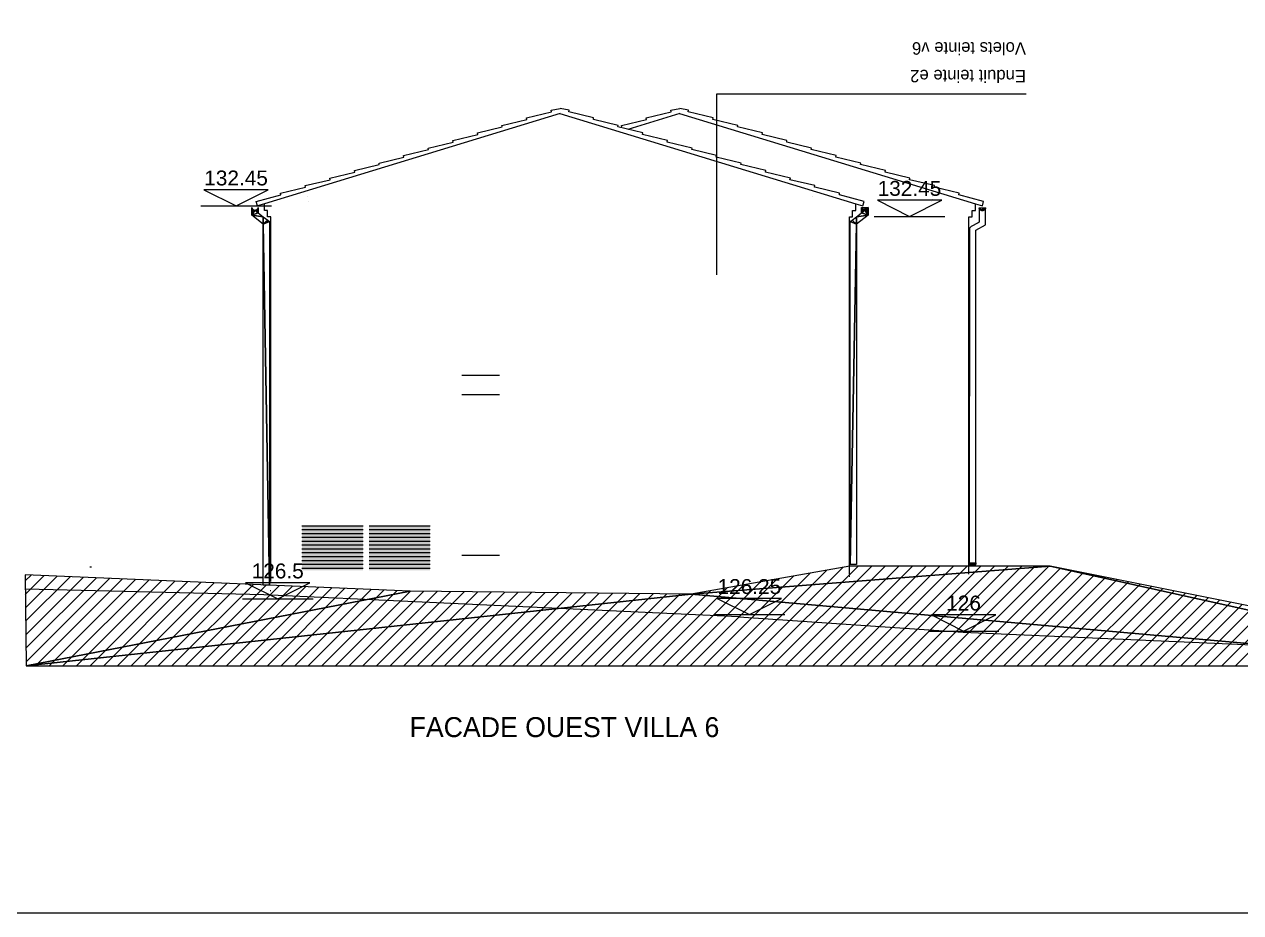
# Model space of a CAD drawing. Header units: metres. Extents: x 1.8 to 61.8, y -53.3 to -11.3.
# Drawn here: x 27.36 to 36.82, y -53.31 to -46.4 of the extents above; entities that cross this region are included whole.
import ezdxf
from ezdxf.enums import TextEntityAlignment as Align
from ezdxf.lldxf.tags import DXFTag

# ---------------------------------------------------------------- set-up
doc = ezdxf.new("R2010")
doc.units = ezdxf.units.M
doc.header["$MEASUREMENT"] = 0
for name, color, linetype in [('Calque commun', 7, 'Continuous'), ('Cotations', 7, 'Continuous'), ('Textes', 7, 'Continuous')]:
    doc.layers.add(name, color=color, linetype=linetype)
doc.styles.add('Arial', font='arial.ttf', dxfattribs={"height": 0.231939})
doc.styles.add('Century Gothic', font='GOTHIC.TTF', dxfattribs={"height": 0.310302})
doc.styles.add('Century Gothic3', font='GOTHIC.TTF', dxfattribs={"height": 0.193938})
tags = doc.linetypes.add('HIDDEN', pattern=[0.375, 0.25, -0.125]).pattern_tags.tags
tags[6:7] = [DXFTag(74, 4), DXFTag(75, 0), DXFTag(340, '0'), DXFTag(46, 1.0), DXFTag(50, 0.0), DXFTag(44, 0.0), DXFTag(45, 0.0)]
tags[4:5] = [DXFTag(74, 4), DXFTag(75, 0), DXFTag(340, '0'), DXFTag(46, 1.0), DXFTag(50, 0.0), DXFTag(44, 0.0), DXFTag(45, 0.0)]

# ---------------------------------------------------------------- blocks, each defined once
blk = doc.blocks.new('hatch21')
at = {"layer": 'Calque commun', "color": 11, "linetype": 'Continuous', "lineweight": 9}
for p, q in [((-34.471, 9.516), (-33.521, 9.516)), ((-34.471, 9.456), (-33.521, 9.456)), ((-34.471, 9.396), (-33.521, 9.396)), ((-34.471, 9.336), (-33.521, 9.336)), ((-34.471, 9.276), (-33.521, 9.276)), ((-34.471, 9.216), (-33.521, 9.216)), ((-34.471, 9.156), (-33.521, 9.156)), ((-34.471, 9.096), (-33.521, 9.096)), ((-34.471, 9.036), (-33.521, 9.036)), ((-34.471, 8.976), (-33.521, 8.976)), ((-34.471, 8.916), (-33.521, 8.916)), ((-34.471, 8.856), (-33.521, 8.856))]:
    blk.add_line(p, q, dxfattribs=at)
at = {"layer": 'Calque commun', "color": 9, "linetype": 'Continuous', "lineweight": 9}
blk.add_trace([(-34.471, 9.523), (-33.521, 9.523), (-34.471, 8.823), (-33.521, 8.823)], dxfattribs=at)
blk = doc.blocks.new('hatch22')
at = {"layer": 'Calque commun', "color": 11, "linetype": 'Continuous', "lineweight": 9}
for p, q in [((-33.427, 9.516), (-32.477, 9.516)), ((-33.427, 9.456), (-32.477, 9.456)), ((-33.427, 9.396), (-32.477, 9.396)), ((-33.427, 9.336), (-32.477, 9.336)), ((-33.427, 9.276), (-32.477, 9.276)), ((-33.427, 9.216), (-32.477, 9.216)), ((-33.427, 9.156), (-32.477, 9.156)), ((-33.427, 9.096), (-32.477, 9.096)), ((-33.427, 9.036), (-32.477, 9.036)), ((-33.427, 8.976), (-32.477, 8.976)), ((-33.427, 8.916), (-32.477, 8.916)), ((-33.427, 8.856), (-32.477, 8.856))]:
    blk.add_line(p, q, dxfattribs=at)
at = {"layer": 'Calque commun', "color": 9, "linetype": 'Continuous', "lineweight": 9}
blk.add_trace([(-33.427, 9.523), (-32.477, 9.523), (-33.427, 8.823), (-32.477, 8.823)], dxfattribs=at)
blk = doc.blocks.new('Block4')
at = {"layer": 'Calque commun', "color": 0, "linetype": 'Continuous', "lineweight": 9}
blk.add_line((-0.55, 0), (0.55, 0), dxfattribs=at)
blk.add_polyline3d([(-0.5, 0.25, 0), (0, 0, 0), (0.5, 0.25, 0), (-0.5, 0.25, 0)], dxfattribs=at)
blk = doc.blocks.new('Lvl1')
at = {"layer": 'Calque commun', "color": 0, "linetype": 'ByBlock', "lineweight": -2}
blk.add_blockref('Block4', (0, 0), dxfattribs=at)
blk = doc.blocks.new('facade villa 678-22')
at = {"layer": 'Cotations', "color": 250, "linetype": 'ByBlock', "lineweight": -2}
blk.add_blockref('Lvl1', (-27.509, 8.133), dxfattribs=at)
at = {"layer": 'Cotations', "color": 212, "linetype": 'ByBlock', "lineweight": -2, "style": 'Arial'}
blk.add_text('126.25', height=0.2319, dxfattribs=at).set_placement((-27.51, 8.383), align=Align.BOTTOM_CENTER)
blk = doc.blocks.new('facade villa 678-23')
at = {"layer": 'Cotations', "color": 250, "linetype": 'ByBlock', "lineweight": -2}
blk.add_blockref('Lvl1', (-25.018, 14.329), dxfattribs=at)
at = {"layer": 'Cotations', "color": 212, "linetype": 'ByBlock', "lineweight": -2, "style": 'Arial'}
blk.add_text('132.45', height=0.2319, dxfattribs=at).set_placement((-25.019, 14.579), align=Align.BOTTOM_CENTER)
blk = doc.blocks.new('facade villa 678-25')
at = {"layer": 'Cotations', "color": 250, "linetype": 'ByBlock', "lineweight": -2}
blk.add_blockref('Lvl1', (-34.847, 8.376), dxfattribs=at)
at = {"layer": 'Cotations', "color": 212, "linetype": 'ByBlock', "lineweight": -2, "style": 'Arial'}
blk.add_text('126.5', height=0.2319, dxfattribs=at).set_placement((-34.848, 8.626), align=Align.BOTTOM_CENTER)
blk = doc.blocks.new('facade villa 678-26')
at = {"layer": 'Cotations', "color": 250, "linetype": 'ByBlock', "lineweight": -2}
blk.add_blockref('Lvl1', (-24.177, 7.876), dxfattribs=at)
at = {"layer": 'Cotations', "color": 212, "linetype": 'ByBlock', "lineweight": -2, "style": 'Arial'}
blk.add_text('126', height=0.2319, dxfattribs=at).set_placement((-24.178, 8.126), align=Align.BOTTOM_CENTER)
blk = doc.blocks.new('facade villa 678-30')
at = {"layer": 'Cotations', "color": 250, "linetype": 'ByBlock', "lineweight": -2}
blk.add_blockref('Lvl1', (-35.495, 14.491), dxfattribs=at)
at = {"layer": 'Cotations', "color": 212, "linetype": 'ByBlock', "lineweight": -2, "style": 'Arial'}
blk.add_text('132.45', height=0.2319, dxfattribs=at).set_placement((-35.496, 14.741), align=Align.BOTTOM_CENTER)
blk = doc.blocks.new('hatch24')
at = {"layer": 'Calque commun', "color": 7, "linetype": 'Continuous', "lineweight": 9}
for p, q in [((-38.686, 8.748), (-38.777, 8.656)), ((-38.482, 8.74), (-38.775, 8.447)), ((-38.279, 8.731), (-38.772, 8.237)), ((-38.075, 8.722), (-38.77, 8.028)), ((-37.872, 8.714), (-38.767, 7.818)), ((-26.824, 8.731), (-28.22, 7.334)), ((-26.566, 8.777), (-28.008, 7.334)), ((-26.307, 8.823), (-27.796, 7.334)), ((-26.049, 8.869), (-27.584, 7.334)), ((-25.819, 8.887), (-27.372, 7.334)), ((-25.607, 8.887), (-27.16, 7.334)), ((-25.395, 8.887), (-26.947, 7.334)), ((-25.183, 8.887), (-26.735, 7.334)), ((-24.97, 8.887), (-26.523, 7.334)), ((-24.758, 8.887), (-26.311, 7.334)), ((-24.546, 8.887), (-26.099, 7.334)), ((-24.334, 8.887), (-25.887, 7.334)), ((-24.122, 8.887), (-25.675, 7.334)), ((-23.91, 8.887), (-25.462, 7.334)), ((-23.698, 8.887), (-25.25, 7.334)), ((-23.485, 8.887), (-25.038, 7.334)), ((-23.273, 8.887), (-24.826, 7.334)), ((-23.061, 8.887), (-24.614, 7.334)), ((-22.849, 8.887), (-24.402, 7.334)), ((-22.669, 8.855), (-24.19, 7.334)), ((-22.492, 8.819), (-23.977, 7.334)), ((-22.316, 8.784), (-23.765, 7.334)), ((-22.139, 8.749), (-23.553, 7.334)), ((-21.962, 8.713), (-23.341, 7.334)), ((-37.668, 8.705), (-38.765, 7.608)), ((-37.465, 8.696), (-38.762, 7.399)), ((-37.261, 8.688), (-38.615, 7.334)), ((-37.058, 8.679), (-38.403, 7.334)), ((-36.854, 8.67), (-38.191, 7.334)), ((-36.651, 8.662), (-37.978, 7.334)), ((-36.447, 8.653), (-37.766, 7.334)), ((-36.244, 8.645), (-37.554, 7.334)), ((-36.04, 8.636), (-37.342, 7.334)), ((-35.837, 8.627), (-37.13, 7.334)), ((-35.633, 8.619), (-36.918, 7.334)), ((-35.43, 8.61), (-36.706, 7.334)), ((-35.226, 8.601), (-36.493, 7.334)), ((-35.023, 8.593), (-36.281, 7.334)), ((-34.819, 8.584), (-36.069, 7.334)), ((-34.616, 8.575), (-35.857, 7.334)), ((-34.412, 8.567), (-35.645, 7.334)), ((-34.209, 8.558), (-35.433, 7.334)), ((-34.005, 8.55), (-35.221, 7.334)), ((-33.802, 8.541), (-35.009, 7.334)), ((-33.598, 8.532), (-34.796, 7.334)), ((-33.395, 8.524), (-34.584, 7.334)), ((-27.856, 8.547), (-29.069, 7.334)), ((-27.598, 8.593), (-28.857, 7.334)), ((-27.34, 8.639), (-28.644, 7.334)), ((-27.082, 8.685), (-28.432, 7.334)), ((-21.785, 8.678), (-23.129, 7.334)), ((-21.609, 8.642), (-22.917, 7.334)), ((-21.432, 8.607), (-22.705, 7.334)), ((-21.255, 8.572), (-22.493, 7.334)), ((-21.079, 8.536), (-22.28, 7.334)), ((-33.191, 8.515), (-34.372, 7.334)), ((-32.988, 8.506), (-34.16, 7.334)), ((-32.784, 8.498), (-33.948, 7.334)), ((-32.574, 8.496), (-33.736, 7.334)), ((-32.365, 8.493), (-33.524, 7.334)), ((-32.155, 8.491), (-33.311, 7.334)), ((-31.945, 8.488), (-33.099, 7.334)), ((-31.735, 8.486), (-32.887, 7.334)), ((-31.526, 8.483), (-32.675, 7.334)), ((-31.316, 8.481), (-32.463, 7.334)), ((-31.106, 8.479), (-32.251, 7.334)), ((-30.897, 8.476), (-32.039, 7.334)), ((-30.687, 8.474), (-31.826, 7.334)), ((-30.477, 8.471), (-31.614, 7.334)), ((-30.267, 8.469), (-31.402, 7.334)), ((-30.058, 8.467), (-31.19, 7.334)), ((-29.848, 8.464), (-30.978, 7.334)), ((-29.638, 8.462), (-30.766, 7.334)), ((-29.428, 8.459), (-30.554, 7.334)), ((-29.219, 8.457), (-30.342, 7.334)), ((-29.009, 8.455), (-30.129, 7.334)), ((-28.799, 8.452), (-29.917, 7.334)), ((-28.59, 8.45), (-29.705, 7.334)), ((-28.372, 8.455), (-29.493, 7.334)), ((-28.114, 8.501), (-29.281, 7.334)), ((-20.902, 8.501), (-22.068, 7.334)), ((-20.725, 8.465), (-21.856, 7.334)), ((-20.549, 8.43), (-21.644, 7.334)), ((-20.372, 8.394), (-21.432, 7.334)), ((-20.195, 8.359), (-21.22, 7.334)), ((-20.018, 8.324), (-21.008, 7.334)), ((-19.842, 8.288), (-20.795, 7.334)), ((-19.665, 8.253), (-20.583, 7.334)), ((-19.488, 8.217), (-20.371, 7.334)), ((-19.312, 8.182), (-20.159, 7.334)), ((-19.135, 8.146), (-19.947, 7.334))]:
    blk.add_line(p, q, dxfattribs=at)
at = {"layer": 'Calque commun', "color": 7, "linetype": 'Continuous', "lineweight": 18}
mesh = blk.add_polyface(dxfattribs=at)
corners = [(-28.413, 8.448), (-32.789, 8.498), (-38.761, 7.334), (-15.824, 7.483), (-22.829, 8.887), (-15.831, 7.334), (-25.947, 8.887), (-38.779, 8.752)]
mesh.append_faces([[corners[k] for k in face] for face in [(4, 0, 5)]], dxfattribs={"vtx0": -1, "vtx1": -1, "vtx2": -1, "color": 7})
mesh.append_faces([[corners[k] for k in face] for face in [(3, 4, 5)]], dxfattribs={"vtx1": -1, "color": 7})
mesh.append_faces([[corners[k] for k in face] for face in [(0, 1, 2), (2, 5, 0)]], dxfattribs={"vtx1": -1, "vtx2": -1, "color": 7})
mesh.append_faces([[corners[k] for k in face] for face in [(4, 6, 0), (1, 7, 2)]], dxfattribs={"vtx2": -1, "color": 7})
blk = doc.blocks.new('facade villa 678-31')
at = {"layer": 'Calque commun', "color": 7, "linetype": 'Continuous', "lineweight": 9}
for p, q in [((-30.452, 15.93), (-35.055, 14.526)), ((-30.457, 15.93), (-25.854, 14.526)), ((-28.592, 15.93), (-29.401, 15.683)), ((-28.597, 15.93), (-23.994, 14.526)), ((-34.912, 14.635), (-34.912, 14.635)), ((-34.384, 14.635), (-34.384, 14.635)), ((-26.527, 14.635), (-26.527, 14.635)), ((-24.666, 14.596), (-24.666, 14.596)), ((-24.663, 14.635), (-24.663, 14.635)), ((-34.373, 14.565), (-34.373, 14.565)), ((-24.677, 14.564), (-24.677, 14.564)), ((-37.746, 8.869), (-37.772, 8.869)), ((-37.756, 8.869), (-37.756, 8.869)), ((-25.945, 8.727), (-25.955, 8.727)), ((-38.707, 8.364), (-38.707, 8.364)), ((-38.706, 8.364), (-38.706, 8.364)), ((-38.706, 8.364), (-38.706, 8.364)), ((-34.955, 8.501), (-34.965, 8.501))]:
    blk.add_line(p, q, dxfattribs=at)
at = {"layer": 'Calque commun', "color": 7, "linetype": 'Continuous', "lineweight": 18}
blk.add_line((-32.789, 8.498), (-38.779, 8.752), dxfattribs=at)
at = {"layer": 'Calque commun', "color": 26, "linetype": 'HIDDEN', "lineweight": 18}
for p, q in [((-35.065, 8.442), (-38.776, 8.527)), ((-27.675, 8.1), (-35.065, 8.442)), ((-27.675, 8.1), (-24.182, 7.857)), ((-24.182, 7.857), (-15.929, 7.498))]:
    blk.add_line(p, q, dxfattribs=at)
at = {"layer": 'Calque commun', "color": 5, "linetype": 'Continuous', "lineweight": 18}
blk.add_polyline3d([(-23.201, 16.232, 0), (-28.022, 16.232, 0), (-28.022, 13.42, 0)], dxfattribs=at)
at = {"layer": 'Calque commun', "color": 8, "linetype": 'Continuous', "lineweight": 9}
blk.add_polyline3d([(-23.986, 14.114, 0), (-23.835, 14.2, 0), (-23.835, 14.463, 0), (-23.836, 14.458, 0), (-23.838, 14.452, 0), (-23.84, 14.447, 0), (-23.843, 14.442, 0), (-23.847, 14.438, 0), (-23.851, 14.434, 0), (-23.855, 14.43, 0), (-23.86, 14.427, 0), (-23.865, 14.425, 0), (-23.871, 14.423, 0), (-23.876, 14.422, 0), (-23.882, 14.421, 0), (-23.888, 14.421, 0), (-23.893, 14.422, 0), (-23.899, 14.423, 0), (-23.904, 14.425, 0), (-23.909, 14.427, 0), (-23.914, 14.43, 0), (-23.918, 14.434, 0), (-23.922, 14.438, 0), (-23.926, 14.442, 0), (-23.929, 14.447, 0), (-23.932, 14.452, 0), (-23.933, 14.458, 0), (-23.935, 14.463, 0), (-23.935, 14.239, 0), (-23.95, 14.226, 0), (-24.057, 14.169, 0), (-24.086, 14.145, 0), (-24.088, 8.914, 0), (-24.088, 8.914, 0), (-24.088, 8.936, 0), (-23.988, 8.936, 0), (-23.988, 8.914, 0), (-24.088, 8.914, 0), (-24.088, 8.914, 0), (-23.988, 8.914, 0)], close=True, dxfattribs=at)
at = {"layer": 'Cotations', "color": 7, "linetype": 'Continuous', "lineweight": 9}
for p, q in [((-29.116, 15.862), (-28.729, 15.954)), ((-28.734, 15.981), (-28.594, 16.008)), ((-28.729, 15.954), (-28.734, 15.981)), ((-29.499, 15.745), (-29.112, 15.837)), ((-29.494, 15.72), (-29.499, 15.745)), ((-29.112, 15.837), (-29.116, 15.862))]:
    blk.add_line(p, q, dxfattribs=at)
at = {"layer": 'Cotations', "color": 11, "linetype": 'HIDDEN', "lineweight": 18}
for p, q in [((-31.983, 11.858), (-31.398, 11.858)), ((-31.983, 11.558), (-31.398, 11.558)), ((-31.983, 9.058), (-31.398, 9.058))]:
    blk.add_line(p, q, dxfattribs=at)
at = {"layer": 'Cotations', "color": 7, "linetype": 'Continuous', "lineweight": 9}
for points in [[(-34.955, 8.646, 0), (-34.955, 14.323, 0), (-35.005, 14.323, 0), (-35.005, 14.418, 0), (-35.055, 14.418, 0), (-35.055, 14.526, 0), (-35.165, 14.491, 0), (-35.183, 14.559, 0), (-34.799, 14.665, 0), (-34.803, 14.69, 0), (-34.416, 14.782, 0), (-34.414, 14.783, 0), (-34.42, 14.807, 0), (-34.031, 14.9, 0), (-34.037, 14.925, 0), (-33.65, 15.017, 0), (-33.655, 15.042, 0), (-33.268, 15.134, 0), (-33.272, 15.159, 0), (-32.885, 15.251, 0), (-32.89, 15.276, 0), (-32.502, 15.368, 0), (-32.507, 15.393, 0), (-32.12, 15.485, 0), (-32.124, 15.51, 0), (-31.737, 15.602, 0), (-31.742, 15.627, 0), (-31.354, 15.72, 0), (-31.359, 15.745, 0), (-30.972, 15.837, 0), (-30.976, 15.862, 0), (-30.589, 15.954, 0), (-30.594, 15.981, 0), (-30.455, 16.008, 0)], [(-25.954, 8.76, 0), (-25.954, 14.323, 0), (-25.904, 14.323, 0), (-25.904, 14.418, 0), (-25.854, 14.418, 0), (-25.854, 14.526, 0), (-25.744, 14.491, 0), (-25.726, 14.559, 0), (-26.11, 14.665, 0), (-26.106, 14.69, 0), (-26.493, 14.782, 0), (-26.495, 14.783, 0), (-26.489, 14.807, 0), (-26.878, 14.9, 0), (-26.872, 14.925, 0), (-27.259, 15.017, 0), (-27.254, 15.042, 0), (-27.641, 15.134, 0), (-27.637, 15.159, 0), (-28.024, 15.251, 0), (-28.019, 15.276, 0), (-28.407, 15.368, 0), (-28.402, 15.393, 0), (-28.789, 15.485, 0), (-28.785, 15.51, 0), (-29.172, 15.602, 0), (-29.167, 15.627, 0), (-29.555, 15.72, 0), (-29.55, 15.745, 0), (-29.937, 15.837, 0), (-29.933, 15.862, 0), (-30.32, 15.954, 0), (-30.315, 15.981, 0), (-30.455, 16.008, 0)], [(-24.094, 8.76, 0), (-24.094, 14.323, 0), (-24.044, 14.323, 0), (-24.044, 14.418, 0), (-23.994, 14.418, 0), (-23.994, 14.526, 0), (-23.884, 14.491, 0), (-23.866, 14.559, 0), (-24.25, 14.665, 0), (-24.246, 14.69, 0), (-24.633, 14.782, 0), (-24.635, 14.783, 0), (-24.629, 14.807, 0), (-25.018, 14.9, 0), (-25.012, 14.925, 0), (-25.399, 15.017, 0), (-25.394, 15.042, 0), (-25.781, 15.134, 0), (-25.777, 15.159, 0), (-26.164, 15.251, 0), (-26.159, 15.276, 0), (-26.547, 15.368, 0), (-26.542, 15.393, 0), (-26.929, 15.485, 0), (-26.925, 15.51, 0), (-27.312, 15.602, 0), (-27.307, 15.627, 0), (-27.695, 15.72, 0), (-27.69, 15.745, 0), (-28.077, 15.837, 0), (-28.073, 15.862, 0), (-28.46, 15.954, 0), (-28.455, 15.981, 0), (-28.594, 16.008, 0)]]:
    blk.add_polyline3d(points, dxfattribs=at)
at = {"layer": 'Calque commun', "color": 0, "linetype": 'ByBlock', "lineweight": -2}
for name in ['hatch21', 'hatch22', 'hatch24']:
    blk.add_blockref(name, (0, 0), dxfattribs=at)
at = {"layer": 'Cotations', "color": 212, "linetype": 'ByBlock', "lineweight": -2}
for name in ['facade villa 678-30', 'facade villa 678-23', 'facade villa 678-25', 'facade villa 678-22', 'facade villa 678-26']:
    blk.add_blockref(name, (0, 0), dxfattribs=at)
at = {"layer": 'Calque commun', "color": 5, "linetype": 'ByBlock', "lineweight": -2, "style": 'Century Gothic'}
blk.add_text('FACADE OUEST VILLA 6', height=0.3103, dxfattribs=at).set_placement((-32.796, 6.133), align=Align.BOTTOM_LEFT)
at = {"layer": 'Textes', "color": 5, "linetype": 'ByBlock', "lineweight": -2, "insert": (-23.206, 17.042), "char_height": 0.19394, "attachment_point": 7, "rotation": 180, "line_spacing_factor": 1.330319, "style": 'Century Gothic3'}
blk.add_mtext('Enduit teinte e2\\PVolets teinte v6', dxfattribs=at)
at = {"layer": 'Calque commun', "color": 8, "linetype": 'Continuous', "lineweight": 9}
mesh = blk.add_polyface(dxfattribs=at)
corners = [(-35.074, 14.207), (-34.974, 14.247), (-34.974, 8.59), (-35.204, 14.425), (-35.198, 14.425), (-35.151, 14.385), (-35.192, 14.425), (-35.154, 14.456), (-35.152, 14.461), (-35.251, 14.347), (-35.22, 14.429), (-35.215, 14.427), (-35.209, 14.425), (-35.167, 14.438), (-35.163, 14.442), (-35.16, 14.446), (-35.074, 14.322), (-35.182, 14.429), (-35.176, 14.431), (-35.225, 14.431), (-35.172, 14.434), (-35.187, 14.427), (-35.242, 14.446), (-35.239, 14.442), (-35.251, 14.467), (-35.25, 14.461), (-35.235, 14.438), (-35.003, 14.268), (-35.157, 14.451), (-35.23, 14.434), (-35.248, 14.456), (-35.245, 14.451), (-35.074, 8.59), (-35.151, 14.467)]
mesh.append_faces([[corners[k] for k in face] for face in [(9, 16, 0)]], dxfattribs={"vtx0": -1, "vtx1": -1, "color": 8})
mesh.append_faces([[corners[k] for k in face] for face in [(9, 3, 5)]], dxfattribs={"vtx0": -1, "vtx1": -1, "vtx2": -1, "color": 8})
mesh.append_faces([[corners[k] for k in face] for face in [(0, 1, 2), (5, 7, 8), (9, 10, 11), (9, 12, 3), (5, 13, 14), (5, 14, 15), (9, 5, 16), (5, 17, 18), (9, 19, 10), (9, 22, 23), (9, 23, 26), (0, 16, 27), (5, 28, 7), (9, 11, 12), (9, 29, 19), (9, 30, 31), (0, 27, 1), (9, 31, 22), (9, 26, 29), (5, 15, 28), (5, 21, 17), (9, 25, 30)]], dxfattribs={"vtx0": -1, "vtx2": -1, "color": 8})
mesh.append_faces([[corners[k] for k in face] for face in [(32, 0, 2), (33, 5, 8)]], dxfattribs={"vtx1": -1, "color": 8})
mesh.append_faces([[corners[k] for k in face] for face in [(3, 4, 5), (4, 6, 5), (20, 13, 5), (6, 21, 5), (18, 20, 5)]], dxfattribs={"vtx1": -1, "vtx2": -1, "color": 8})
mesh.append_faces([[corners[k] for k in face] for face in [(9, 24, 25)]], dxfattribs={"vtx2": -1, "color": 8})
mesh = blk.add_polyface(dxfattribs=at)
corners = [(-25.747, 14.438), (-25.764, 14.385), (-25.751, 14.442), (-25.7, 14.427), (-25.694, 14.429), (-25.664, 14.347), (-25.716, 14.425), (-25.711, 14.425), (-25.738, 14.431), (-25.743, 14.434), (-25.667, 14.456), (-25.669, 14.451), (-25.68, 14.438), (-25.684, 14.434), (-25.722, 14.425), (-25.689, 14.431), (-25.705, 14.425), (-25.676, 14.442), (-25.758, 14.451), (-25.755, 14.446), (-25.841, 14.207), (-25.841, 14.322), (-25.733, 14.429), (-25.728, 14.427), (-25.941, 14.247), (-25.912, 14.268), (-25.841, 8.914), (-25.941, 8.914), (-25.76, 14.456), (-25.762, 14.461), (-25.672, 14.446), (-25.665, 14.461), (-25.664, 14.467), (-25.764, 14.467)]
mesh.append_faces([[corners[k] for k in face] for face in [(0, 1, 2), (8, 1, 9), (10, 5, 11), (12, 5, 13), (6, 1, 14), (20, 21, 5), (28, 1, 29), (2, 1, 19), (22, 1, 8), (18, 1, 28), (31, 5, 10), (11, 5, 30), (3, 5, 16), (14, 1, 23)]], dxfattribs={"vtx0": -1, "vtx1": -1, "color": 8})
mesh.append_faces([[corners[k] for k in face] for face in [(5, 1, 7)]], dxfattribs={"vtx0": -1, "vtx1": -1, "vtx2": -1, "color": 8})
mesh.append_faces([[corners[k] for k in face] for face in [(5, 15, 13), (5, 7, 16), (20, 24, 25), (5, 21, 1), (5, 17, 30), (20, 27, 24), (20, 25, 21)]], dxfattribs={"vtx0": -1, "vtx2": -1, "color": 8})
mesh.append_faces([[corners[k] for k in face] for face in [(3, 4, 5), (6, 7, 1), (12, 17, 5), (18, 19, 1), (22, 23, 1), (0, 9, 1), (4, 15, 5)]], dxfattribs={"vtx1": -1, "vtx2": -1, "color": 8})
mesh.append_faces([[corners[k] for k in face] for face in [(20, 26, 27), (31, 32, 5), (1, 33, 29)]], dxfattribs={"vtx2": -1, "color": 8})
mesh = blk.add_polyface(dxfattribs=at)
corners = [(-25.76, 14.455), (-25.762, 14.459), (-25.764, 14.467), (-25.688, 14.432), (-25.72, 14.425), (-25.739, 14.432), (-25.676, 14.442), (-25.685, 14.434), (-25.664, 14.467), (-25.758, 14.452), (-25.751, 14.442), (-25.754, 14.445), (-25.667, 14.455), (-25.669, 14.452), (-25.728, 14.427), (-25.731, 14.428), (-25.735, 14.43), (-25.742, 14.434), (-25.749, 14.439), (-25.708, 14.425), (-25.673, 14.445), (-25.671, 14.448), (-25.756, 14.448), (-25.724, 14.426), (-25.679, 14.439), (-25.763, 14.463), (-25.7, 14.427), (-25.704, 14.426), (-25.745, 14.436), (-25.712, 14.425), (-25.666, 14.459), (-25.664, 14.463), (-25.682, 14.436), (-25.716, 14.425), (-25.692, 14.43), (-25.696, 14.428)]
mesh.append_faces([[corners[k] for k in face] for face in [(20, 13, 21), (9, 11, 22), (14, 4, 23), (19, 26, 27), (30, 8, 31), (7, 24, 32), (26, 34, 35)]], dxfattribs={"vtx0": -1, "color": 8})
mesh.append_faces([[corners[k] for k in face] for face in [(0, 10, 9), (6, 13, 20), (5, 14, 16), (3, 8, 7), (12, 8, 30)]], dxfattribs={"vtx0": -1, "vtx1": -1, "color": 8})
mesh.append_faces([[corners[k] for k in face] for face in [(3, 4, 5), (6, 7, 8), (3, 5, 8), (3, 19, 4), (5, 4, 14), (0, 2, 10), (17, 10, 2), (6, 8, 12), (3, 26, 19)]], dxfattribs={"vtx0": -1, "vtx1": -1, "vtx2": -1, "color": 8})
mesh.append_faces([[corners[k] for k in face] for face in [(9, 10, 11), (6, 12, 13), (17, 18, 10), (5, 2, 8)]], dxfattribs={"vtx0": -1, "vtx2": -1, "color": 8})
mesh.append_faces([[corners[k] for k in face] for face in [(0, 1, 2), (6, 24, 7), (19, 29, 4), (5, 17, 2), (3, 34, 26)]], dxfattribs={"vtx1": -1, "vtx2": -1, "color": 8})
mesh.append_faces([[corners[k] for k in face] for face in [(14, 15, 16), (1, 25, 2), (17, 28, 18), (29, 33, 4)]], dxfattribs={"vtx2": -1, "color": 8})
mesh = blk.add_polyface(dxfattribs=at)
corners = [(-23.856, 14.43), (-23.85, 14.435), (-23.853, 14.432), (-23.891, 14.421), (-23.895, 14.422), (-23.899, 14.423), (-23.929, 14.448), (-23.931, 14.451), (-23.922, 14.438), (-23.933, 14.455), (-23.934, 14.459), (-23.935, 14.463), (-23.847, 14.438), (-23.84, 14.448), (-23.844, 14.441), (-23.879, 14.421), (-23.871, 14.423), (-23.875, 14.422), (-23.913, 14.43), (-23.917, 14.432), (-23.92, 14.435), (-23.903, 14.424), (-23.906, 14.426), (-23.835, 14.463), (-23.836, 14.459), (-23.837, 14.455), (-23.883, 14.421), (-23.86, 14.428), (-23.863, 14.426), (-23.887, 14.421), (-23.91, 14.428), (-23.842, 14.444), (-23.925, 14.441), (-23.838, 14.451), (-23.867, 14.424), (-23.927, 14.444)]
mesh.append_faces([[corners[k] for k in face] for face in [(0, 1, 2), (15, 16, 17)]], dxfattribs={"vtx0": -1, "color": 8})
mesh.append_faces([[corners[k] for k in face] for face in [(12, 13, 14), (23, 30, 11), (30, 5, 22)]], dxfattribs={"vtx0": -1, "vtx1": -1, "color": 8})
mesh.append_faces([[corners[k] for k in face] for face in [(8, 7, 11), (0, 23, 12), (23, 27, 30), (18, 8, 11), (30, 27, 3), (30, 3, 5), (15, 3, 27), (23, 33, 12), (15, 27, 16)]], dxfattribs={"vtx0": -1, "vtx1": -1, "vtx2": -1, "color": 8})
mesh.append_faces([[corners[k] for k in face] for face in [(0, 12, 1), (6, 8, 32), (23, 25, 33), (18, 20, 8), (12, 33, 13)]], dxfattribs={"vtx0": -1, "vtx2": -1, "color": 8})
mesh.append_faces([[corners[k] for k in face] for face in [(6, 7, 8), (15, 26, 3), (27, 28, 16), (30, 18, 11), (7, 9, 11), (0, 27, 23)]], dxfattribs={"vtx1": -1, "vtx2": -1, "color": 8})
mesh.append_faces([[corners[k] for k in face] for face in [(3, 4, 5), (9, 10, 11), (18, 19, 20), (5, 21, 22), (23, 24, 25), (26, 29, 3), (13, 31, 14), (28, 34, 16), (32, 35, 6)]], dxfattribs={"vtx2": -1, "color": 8})

msp = doc.modelspace()

# ---------------------------------------------------------------- block references
at = {"layer": 'Cotations', "color": 0, "linetype": 'ByBlock', "lineweight": -2, "xscale": 0.5, "yscale": 0.5, "zscale": 0.5}
msp.add_blockref('facade villa 678-31', (46.7509, -55.0555), dxfattribs=at)

# ---------------------------------------------------------------- meshes
at = {"layer": 'Calque commun', "color": 7, "linetype": 'Continuous', "lineweight": 9}
mesh = msp.add_polyface(dxfattribs=at)
corners = [(61.7636, -11.3086), (1.7636, -11.3086), (1.7636, -53.3086), (61.7636, -53.3086)]
mesh.append_faces([[corners[k] for k in face] for face in [(0, 1, 2, 3)]], dxfattribs={"color": 7})

doc.saveas('drawing.dxf')
